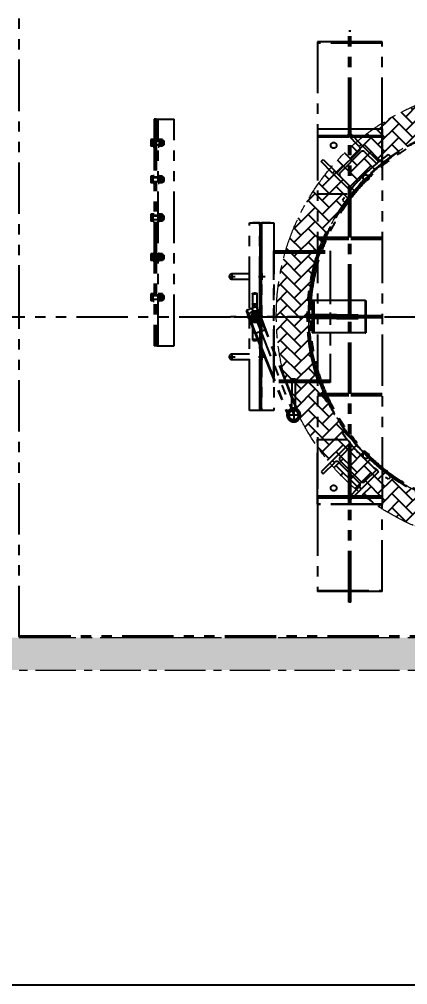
# Model space of a CAD drawing. Header units: millimetres. Extents: x -46397 to 283259, y -8690 to 23983.
# Drawn here: x -21195 to -19995, y 13404 to 16385 of the extents above; entities that cross this region are included whole.
import ezdxf

# ---------------------------------------------------------------- set-up
doc = ezdxf.new("R2010")
doc.units = ezdxf.units.MM
doc.linetypes.add('CENTER', pattern=[2, 1.25, -0.25, 0.25, -0.25])
doc.linetypes.add('PHANTOM', pattern=[63.5, 31.75, -6.35, 6.35, -6.35, 6.35, -6.35])
doc.layers.get('Defpoints').update_dxf_attribs({"lineweight": 0})
for name, color, linetype, lineweight in [('Dtext', 255, 'Continuous', 20), ('DUONGTAM', 1, 'CENTER', 0), ('PHANTOM 2', 8, 'Continuous', 0)]:
    doc.layers.add(name, color=color, linetype=linetype, lineweight=lineweight)
doc.styles.add('Chu va so', font='arial.ttf')
doc.styles.add('GHI CHÚ 1', font='isocp_IV25.ttf', dxfattribs={"width": 0.8})
doc.styles.add('TCVN', font='arial.ttf')
doc.dimstyles.new('1-30SCALE', dxfattribs={"dimtxt": 75, "dimasz": 75, "dimexe": 37.5, "dimexo": 30, "dimgap": 30, "dimtad": 1, "dimtoh": 1, "dimdec": 0, "dimdsep": 46, "dimtxsty": 'GHI CHÚ 1', "dimcen": 0.09, "dimclrd": 256, "dimclre": 256, "dimclrt": 2, "dimadec": 0, "dimazin": 0, "dimtfac": 1, "dimtdec": 0, "dimtofl": 0, "dimtmove": 0, "dimatfit": 3, "dimfxl": 1, "dimlwd": 0, "dimlwe": 0, "dimarcsym": 0})
pattern_1 = [(45, (0, 17679.127), (0, 43.10523), [91.44, -30.48]), (135, (21.553, 17700.68), (4e-15, 43.10523), [91.44, -30.48])]

# ---------------------------------------------------------------- blocks, each defined once
blk = doc.blocks.new('BO-2')
at = {"linetype": 'PHANTOM', "ltscale": 5}
blk.add_hatch(color=251, dxfattribs=at).paths.add_polyline_path([(-749.7, -292.3), (-749.7, 287.7), (-754.2, 287.7), (-754.2, -292.3)])
at = {"color": 251, "linetype": 'PHANTOM', "ltscale": 5}
for p, q in [((-1497.7, -2.3), (-1497.7, 987.7)), ((-479.5, 577.7), (-479.5, 879.4)), ((-473.5, 879.4), (-479.5, 879.4)), ((-473.5, 577.7), (-473.5, 879.4)), ((-576.5, 846.2), (-576.5, 577.7)), ((-479.5, 846.2), (-576.5, 846.2)), ((-376.5, 842.8), (-576.5, 842.8)), ((-473.5, 846.2), (-479.5, 846.2)), ((-473.5, 842.1), (-479.5, 842.1)), ((-376.5, 846.2), (-473.5, 846.2)), ((-376.5, 577.7), (-376.5, 846.2)), ((-1074.7, 607.8), (-1080.7, 607.8)), ((-1080.7, 607.8), (-1080.7, -92.3)), ((-1074.7, 607.8), (-1072.7, 607.8)), ((-1074.7, 607.8), (-1074.7, -92.3)), ((-1072.7, 607.8), (-1018.7, 607.8)), ((-1068.7, -92.3), (-1068.7, 607.8)), ((-1018.7, -92.3), (-1018.7, 607.8)), ((-576.5, 577.7), (-376.5, 577.7)), ((-576.5, 577.7), (-576.5, -582.3)), ((-576.5, 576.8), (-576.5, 376.8)), ((-376.5, 576.8), (-576.5, 576.8)), ((-479.5, 557.7), (-479.5, 577.7)), ((-473.5, 557.7), (-473.5, 577.7)), ((-376.5, 577.7), (-376.5, -582.3)), ((-376.5, 484.7), (-376.5, 576.8)), ((-1091.7, 544.7), (-1091.7, 534.3)), ((-1083.7, 544.7), (-1091.7, 544.7)), ((-1083.7, 522.3), (-1083.7, 546.3)), ((-1083.7, 546.3), (-1080.7, 546.3)), ((-1074.7, 541.3), (-1080.7, 541.3)), ((-1080.7, 540.3), (-1050.5, 540.3)), ((-1068.7, 541.3), (-1074.7, 541.3)), ((-1068.7, 546.3), (-1065.7, 546.3)), ((-1055.7, 540.3), (-1068.7, 540.3)), ((-1065.7, 546.3), (-1065.7, 522.3)), ((-1055.7, 544.7), (-1065.7, 544.7)), ((-1055.7, 544.7), (-1055.7, 534.3)), ((-1050.5, 528.3), (-1050.5, 540.3)), ((-576.5, 557.7), (-479.5, 557.7)), ((-479.5, 551.7), (-576.5, 551.7)), ((-482.9, 558.8), (-476.5, 565.2)), ((-447.5, 523.5), (-482.9, 558.8)), ((-473.5, 557.7), (-479.5, 557.7)), ((-479.5, 242), (-479.5, 551.7)), ((-476.5, 565.2), (-441.1, 529.8)), ((-473.5, 557.7), (-376.5, 557.7)), ((-376.5, 551.7), (-473.5, 551.7)), ((-473.5, 242), (-473.5, 551.7)), ((-1091.7, 534.3), (-1091.7, 524)), ((-1083.7, 534.3), (-1091.7, 534.3)), ((-1083.7, 524), (-1091.7, 524)), ((-1083.7, 522.3), (-1080.7, 522.3)), ((-1080.7, 528.3), (-1050.5, 528.3)), ((-1074.7, 527.3), (-1080.7, 527.3)), ((-1068.7, 527.3), (-1074.7, 527.3)), ((-1055.7, 528.3), (-1068.7, 528.3)), ((-1068.7, 522.3), (-1065.7, 522.3)), ((-1055.7, 534.3), (-1065.7, 534.3)), ((-1055.7, 524), (-1065.7, 524)), ((-1055.7, 534.3), (-1055.7, 524)), ((-446.6, 511.3), (-511, 446.9)), ((-441.1, 529.8), (-447.5, 523.5)), ((-447.5, 523.5), (-446.6, 522.6)), ((-388.1, 476.8), (-441.1, 529.8)), ((-564.9, 476.8), (-558.5, 483.1)), ((-558.5, 483.1), (-523.2, 447.8)), ((-506.4, 442.3), (-442, 506.7)), ((-430.7, 506.7), (-394.5, 470.4)), ((-348.9, 490.3), (-357.5, 498.9)), ((-529.5, 441.4), (-564.9, 476.8)), ((-523.2, 447.8), (-529.5, 441.4)), ((-522.3, 446.9), (-523.2, 447.8)), ((-394.5, 470.4), (-388.1, 476.8)), ((-1091.7, 432), (-1091.7, 421.6)), ((-1083.7, 432), (-1091.7, 432)), ((-1091.7, 421.6), (-1091.7, 411.3)), ((-1083.7, 421.6), (-1091.7, 421.6)), ((-1083.7, 409.6), (-1083.7, 433.6)), ((-1083.7, 433.6), (-1080.7, 433.6)), ((-1074.7, 428.6), (-1080.7, 428.6)), ((-1080.7, 427.6), (-1050.5, 427.6)), ((-1068.7, 428.6), (-1074.7, 428.6)), ((-1068.7, 433.6), (-1065.7, 433.6)), ((-1055.7, 427.6), (-1068.7, 427.6)), ((-1065.7, 433.6), (-1065.7, 409.6)), ((-1055.7, 432), (-1065.7, 432)), ((-1055.7, 421.6), (-1065.7, 421.6)), ((-1055.7, 432), (-1055.7, 421.6)), ((-1055.7, 421.6), (-1055.7, 411.3)), ((-1050.5, 415.6), (-1050.5, 427.6)), ((-529.5, 441.4), (-476.5, 388.4)), ((-470.1, 394.8), (-506.4, 431)), ((-1083.7, 411.3), (-1091.7, 411.3)), ((-1083.7, 409.6), (-1080.7, 409.6)), ((-1080.7, 415.6), (-1050.5, 415.6)), ((-1074.7, 414.6), (-1080.7, 414.6)), ((-1068.7, 414.6), (-1074.7, 414.6)), ((-1055.7, 415.6), (-1068.7, 415.6)), ((-1068.7, 409.6), (-1065.7, 409.6)), ((-1055.7, 411.3), (-1065.7, 411.3)), ((-476.5, 388.4), (-470.1, 394.8)), ((-576.5, 376.8), (-484.5, 376.8)), ((-498.9, 357.5), (-490.3, 348.9)), ((-1091.7, 313.9), (-1091.7, 303.6)), ((-1083.7, 313.9), (-1091.7, 313.9)), ((-1091.7, 303.6), (-1091.7, 293.2)), ((-1083.7, 303.6), (-1091.7, 303.6)), ((-1083.7, 291.6), (-1083.7, 315.6)), ((-1083.7, 315.6), (-1080.7, 315.6)), ((-1074.7, 310.6), (-1080.7, 310.6)), ((-1080.7, 309.6), (-1050.5, 309.6)), ((-1068.7, 310.6), (-1074.7, 310.6)), ((-1068.7, 315.6), (-1065.7, 315.6)), ((-1055.7, 309.6), (-1068.7, 309.6)), ((-1065.7, 315.6), (-1065.7, 291.6)), ((-1055.7, 313.9), (-1065.7, 313.9)), ((-1055.7, 303.6), (-1065.7, 303.6)), ((-1055.7, 313.9), (-1055.7, 303.6)), ((-1055.7, 303.6), (-1055.7, 293.2)), ((-1050.5, 297.6), (-1050.5, 309.6)), ((-1083.7, 293.2), (-1091.7, 293.2)), ((-1083.7, 291.6), (-1080.7, 291.6)), ((-1080.7, 297.6), (-1050.5, 297.6)), ((-1074.7, 296.6), (-1080.7, 296.6)), ((-1068.7, 296.6), (-1074.7, 296.6)), ((-1055.7, 297.6), (-1068.7, 297.6)), ((-1068.7, 291.6), (-1065.7, 291.6)), ((-1055.7, 293.2), (-1065.7, 293.2)), ((-786.2, -292.3), (-786.2, 287.7)), ((-786.2, 287.7), (-754.2, 287.7)), ((-754.2, 287.7), (-776.2, 287.7)), ((-754.2, 287.7), (-754.2, -292.3)), ((-754.2, -292.3), (-754.2, 287.7)), ((-754.2, 287.7), (-749.7, 287.7)), ((-721.7, 287.7), (-749.7, 287.7)), ((-749.7, -292.3), (-749.7, 287.7)), ((-749.7, 287.7), (-711.7, 287.7)), ((-749.7, 287.7), (-749.7, -292.3)), ((-711.7, 287.7), (-711.7, -292.3)), ((-479.5, 242), (-576.5, 242)), ((-549.8, 259.3), (-544.4, 256.7)), ((-549.8, 259.2), (-544.4, 256.6)), ((-376.5, 242), (-473.5, 242)), ((-479.5, 236), (-576.5, 236)), ((-479.5, 0.7), (-479.5, 236)), ((-376.5, 236), (-473.5, 236)), ((-473.5, 0.7), (-473.5, 236)), ((-1091.7, 192.1), (-1091.7, 181.7)), ((-1083.7, 192.1), (-1091.7, 192.1)), ((-1091.7, 181.7), (-1091.7, 171.4)), ((-1083.7, 181.7), (-1091.7, 181.7)), ((-1083.7, 169.7), (-1083.7, 193.7)), ((-1083.7, 193.7), (-1080.7, 193.7)), ((-1074.7, 188.7), (-1080.7, 188.7)), ((-1080.7, 187.7), (-1050.5, 187.7)), ((-1068.7, 188.7), (-1074.7, 188.7)), ((-1068.7, 193.7), (-1065.7, 193.7)), ((-1055.7, 187.7), (-1068.7, 187.7)), ((-1065.7, 193.7), (-1065.7, 169.7)), ((-1055.7, 192.1), (-1065.7, 192.1)), ((-1055.7, 181.7), (-1065.7, 181.7)), ((-1055.7, 192.1), (-1055.7, 181.7)), ((-1055.7, 181.7), (-1055.7, 171.4)), ((-1050.5, 175.7), (-1050.5, 187.7)), ((-711.7, -205.5), (-711.7, 200.9)), ((-711.7, 200.9), (-536.7, 200.9)), ((-711.7, -199.5), (-711.7, 194.9)), ((-711.7, 194.9), (-536.7, 194.9)), ((-536.7, 200.9), (-536.7, -205.5)), ((-536.7, 194.9), (-536.7, -199.5)), ((-1083.7, 171.4), (-1091.7, 171.4)), ((-1083.7, 169.7), (-1080.7, 169.7)), ((-1080.7, 175.7), (-1050.5, 175.7)), ((-1074.7, 174.7), (-1080.7, 174.7)), ((-1068.7, 174.7), (-1074.7, 174.7)), ((-1055.7, 175.7), (-1068.7, 175.7)), ((-1068.7, 169.7), (-1065.7, 169.7)), ((-1055.7, 171.4), (-1065.7, 171.4)), ((-851.7, 121.7), (-842.6, 121.7)), ((-841.9, 121.7), (-840.5, 121.7)), ((-841.2, 132.2), (-841.2, 123.1)), ((-786.2, 129.7), (-841.2, 129.7)), ((-841.2, 122.4), (-841.2, 121)), ((-841.2, 120.3), (-841.2, 111.2)), ((-839.8, 121.7), (-830.7, 121.7)), ((-758.7, 121.7), (-749.6, 121.7)), ((-748.9, 121.7), (-747.5, 121.7)), ((-748.2, 132.2), (-748.2, 123.1)), ((-748.2, 122.4), (-748.2, 121)), ((-748.2, 120.3), (-748.2, 111.2)), ((-746.8, 121.7), (-737.7, 121.7)), ((-841.2, 113.7), (-786.2, 113.7)), ((-1091.7, 67.9), (-1091.7, 57.5)), ((-1083.7, 67.9), (-1091.7, 67.9)), ((-1083.7, 45.5), (-1083.7, 69.5)), ((-1083.7, 69.5), (-1080.7, 69.5)), ((-1074.7, 64.5), (-1080.7, 64.5)), ((-1080.7, 63.5), (-1050.5, 63.5)), ((-1068.7, 64.5), (-1074.7, 64.5)), ((-1068.7, 69.5), (-1065.7, 69.5)), ((-1055.7, 63.5), (-1068.7, 63.5)), ((-1065.7, 69.5), (-1065.7, 45.5)), ((-1055.7, 67.9), (-1065.7, 67.9)), ((-1055.7, 67.9), (-1055.7, 57.5)), ((-1050.5, 51.5), (-1050.5, 63.5)), ((-777.2, 69.3), (-777.2, 36.7)), ((-763.2, 36.7), (-763.2, 69.3)), ((-1091.7, 57.5), (-1091.7, 47.2)), ((-1083.7, 57.5), (-1091.7, 57.5)), ((-1083.7, 47.2), (-1091.7, 47.2)), ((-1083.7, 45.5), (-1080.7, 45.5)), ((-1080.7, 51.5), (-1050.5, 51.5)), ((-1074.7, 50.5), (-1080.7, 50.5)), ((-1068.7, 50.5), (-1074.7, 50.5)), ((-1055.7, 51.5), (-1068.7, 51.5)), ((-1068.7, 45.5), (-1065.7, 45.5)), ((-1055.7, 57.5), (-1065.7, 57.5)), ((-1055.7, 47.2), (-1065.7, 47.2)), ((-1055.7, 57.5), (-1055.7, 47.2)), ((-777.2, 36.7), (-777.2, 23.9)), ((-763.2, 28.3), (-763.2, 36.7)), ((-593.2, 47.7), (-593.2, 3.7)), ((-491.3, 47.7), (-593.2, 47.7)), ((-587.6, 47.7), (-587.6, -52.3)), ((-429, 47.7), (-491.3, 47.7)), ((-429, 47.7), (-429, -52.3)), ((-429, 47.7), (-426.6, 47.7)), ((-426.6, 47.7), (-426.6, -52.3)), ((-763.4, 28.9), (-795.3, 17.2)), ((-769.7, -53.2), (-795.3, 17.2)), ((-767.8, -52.5), (-793.5, 17.9)), ((-776.4, 9.9), (-783.4, -2.3)), ((-780.4, -2.3), (-773.4, 9.8)), ((-779.4, 23.1), (-649.9, -306.1)), ((-776.3, 9.9), (-762.3, 9.9)), ((-773.4, 9.8), (-773.5, 9.8)), ((-770.2, 4.7), (-770.2, 4.7)), ((-738.1, -42.2), (-765.3, 28.2)), ((-748.3, -8.4), (-763.4, 28.9)), ((-762.3, 9.9), (-753.8, -2.3)), ((-518.1, 3.7), (-609.2, 3.7)), ((-609.2, 3.7), (-609.2, -8.3)), ((-593.2, 3.7), (-593.2, -8.3)), ((-580.1, 3.7), (-580.1, -8.3)), ((-579.2, -8.3), (-579.2, 3.7)), ((-479.5, 0.7), (-576.5, 0.7)), ((-539.2, -8.3), (-539.2, 3.7)), ((-518.1, 3.7), (-450.3, 3.7)), ((-376.5, 0.7), (-473.5, 0.7)), ((-450.3, 3.7), (-450.3, -8.3)), ((-3543.9, -2.3), (3548.6, -2.3)), ((-1497.7, -992.3), (-1497.7, -2.3)), ((-509.8, -2.4), (-845.5, -2.4)), ((-833.3, -2.3), (-533.1, -2.3)), ((-783.4, -2.3), (-776.4, -14.5)), ((-773.4, -14.5), (-780.4, -2.3)), ((-776.4, -14.5), (-762.4, -14.5)), ((-770.2, -9.3), (-770.2, -9.3)), ((-753.8, -2.3), (-762.3, -14.5)), ((-736.2, -41.6), (-748.3, -8.4)), ((-518.1, -8.3), (-609.2, -8.3)), ((-603.7, -2.3), (608.3, -2.3)), ((-593.2, -8.3), (-593.2, -52.3)), ((-479.5, -5.3), (-576.5, -5.3)), ((-518.1, -8.3), (-450.3, -8.3)), ((-479.5, -240.6), (-479.5, -5.3)), ((-376.5, -5.3), (-473.5, -5.3)), ((-473.5, -240.6), (-473.5, -5.3)), ((-777.2, -32.7), (-777.2, -41.4)), ((-777.2, -41.4), (-777.2, -74)), ((-769.7, -53.2), (-665.9, -311.9)), ((-767.8, -52.5), (-664, -311.2)), ((-635.8, -301), (-738.1, -42.2)), ((-633.9, -300.3), (-736.2, -41.6)), ((-491.3, -52.3), (-593.2, -52.3)), ((-429, -52.3), (-491.3, -52.3)), ((-429, -52.3), (-426.6, -52.3)), ((-763.2, -74), (-763.2, -69.5)), ((-1074.7, -92.3), (-1080.7, -92.3)), ((-1072.7, -92.3), (-1074.7, -92.3)), ((-1072.7, -92.3), (-1018.7, -92.3)), ((-841.2, -115.8), (-841.2, -124.9)), ((-786.2, -118.3), (-841.2, -118.3)), ((-748.2, -115.8), (-748.2, -124.9)), ((-851.7, -126.3), (-842.6, -126.3)), ((-841.9, -126.3), (-840.5, -126.3)), ((-841.2, -125.6), (-841.2, -127)), ((-841.2, -127.7), (-841.2, -136.8)), ((-841.2, -134.3), (-786.2, -134.3)), ((-839.8, -126.3), (-830.7, -126.3)), ((-758.7, -126.3), (-749.6, -126.3)), ((-748.9, -126.3), (-747.5, -126.3)), ((-748.2, -125.6), (-748.2, -127)), ((-748.2, -127.7), (-748.2, -136.8)), ((-746.8, -126.3), (-737.7, -126.3)), ((-536.7, -199.5), (-711.7, -199.5)), ((-536.7, -205.5), (-711.7, -205.5)), ((-653.9, -205.5), (-668.4, -205.5)), ((-643.9, -194.8), (-655.9, -194.8)), ((-655.9, -194.8), (-655.9, -244.7)), ((-643.9, -275), (-643.9, -194.8)), ((-655.9, -285), (-655.9, -244.7)), ((-479.5, -240.6), (-576.5, -240.6)), ((-479.5, -246.6), (-576.5, -246.6)), ((-549.8, -264), (-544.4, -261.4)), ((-549.8, -263.9), (-544.4, -261.4)), ((-479.5, -556.3), (-479.5, -246.6)), ((-376.5, -240.6), (-473.5, -240.6)), ((-376.5, -246.6), (-473.5, -246.6)), ((-473.5, -556.3), (-473.5, -246.6)), ((-754.2, -292.3), (-786.2, -292.3)), ((-754.2, -292.3), (-776.2, -292.3)), ((-749.7, -292.3), (-754.2, -292.3)), ((-721.7, -292.3), (-749.7, -292.3)), ((-711.7, -292.3), (-749.7, -292.3)), ((-643.9, -285), (-655.9, -285)), ((-649.9, -285), (-649.9, -327.2)), ((-643.9, -275), (-643.9, -285)), ((-628.8, -306.1), (-671, -306.1)), ((-498.9, -362.1), (-490.3, -353.5)), ((-576.5, -381.5), (-484.5, -381.5)), ((-576.5, -581.5), (-576.5, -381.5)), ((-529.5, -446.1), (-476.5, -393.1)), ((-470.1, -399.4), (-506.4, -435.7)), ((-476.5, -393.1), (-470.1, -399.4)), ((-529.5, -446.1), (-564.9, -481.5)), ((-523.2, -452.5), (-529.5, -446.1)), ((-506.4, -447), (-442, -511.3)), ((-558.5, -487.8), (-523.2, -452.5)), ((-522.3, -451.6), (-523.2, -452.5)), ((-446.6, -515.9), (-511, -451.6)), ((-430.7, -511.3), (-394.5, -475.1)), ((-394.5, -475.1), (-388.1, -481.5)), ((-564.9, -481.5), (-558.5, -487.8)), ((-388.1, -481.5), (-441.1, -534.5)), ((-376.5, -489.3), (-376.5, -581.5)), ((-348.9, -495), (-357.5, -503.6)), ((-447.5, -528.1), (-482.9, -563.5)), ((-476.5, -569.8), (-441.1, -534.5)), ((-447.5, -528.1), (-446.6, -527.2)), ((-441.1, -534.5), (-447.5, -528.1)), ((-479.5, -556.3), (-576.5, -556.3)), ((-479.5, -562.3), (-576.5, -562.3)), ((-482.9, -563.5), (-476.5, -569.8)), ((-473.5, -562.3), (-479.5, -562.3)), ((-479.5, -582.3), (-479.5, -562.3)), ((-376.5, -556.3), (-473.5, -556.3)), ((-376.5, -562.3), (-473.5, -562.3)), ((-473.5, -582.3), (-473.5, -562.3)), ((-376.5, -581.5), (-576.5, -581.5)), ((-376.5, -582.3), (-576.5, -582.3)), ((-576.5, -582.3), (-576.5, -850.8)), ((-479.5, -884.1), (-479.5, -582.3)), ((-473.5, -884.1), (-473.5, -582.3)), ((-376.5, -850.8), (-376.5, -582.3)), ((-576.5, -847.4), (-376.5, -847.4)), ((-479.5, -850.8), (-576.5, -850.8)), ((-473.5, -846.7), (-479.5, -846.7)), ((-473.5, -850.8), (-479.5, -850.8)), ((-376.5, -850.8), (-473.5, -850.8)), ((-473.5, -884.1), (-479.5, -884.1)), ((-1497.7, -987.3), (2.3, -987.3)), ((-1497.7, -992.3), (2.3, -992.3))]:
    blk.add_line(p, q, dxfattribs=at)
for centre, radius in [((2.3, -2.3), 606), ((2.3, -2.3), 605), ((2.3, -2.3), 600), ((2.3, -2.3), 600), ((-526.5, 526.8), 9), ((-526.5, 526.8), 9), ((-526.5, 526.8), 9), ((-426.5, 426.8), 9), ((-426.5, 426.8), 9), ((-770.1, -2.3), 18.4), ((-649.9, -306.1), 15), ((-426.5, -431.5), 9), ((-526.5, -531.5), 9), ((-526.5, -531.5), 9)]:
    blk.add_circle(centre, radius, dxfattribs=at)
for centre, radius, start, end in [((-452.3, 516.9), 8, 315, 45), ((-436.4, 501), 8, 45, 135), ((2.3, -2.3), 617, 125.6727, 144.3273), ((2.3, -2.3), 605, 125.486, 144.514), ((-516.6, 452.6), 8, 225, 315), ((-500.7, 436.7), 8, 135, 225), ((2.3, -2.3), 611, 154.6504, 205.3496), ((2.3, -2.4), 611, 154.6504, 205.3496), ((2.3, -2.3), 605, 154.6504, 205.3496), ((2.3, -2.4), 605, 154.6504, 205.3496), ((-841.2, 121.7), 8, 90, 270), ((-785.2, -2.3), 7, 134.0751, 265.9249), ((-753.7, -2.3), 7, 314.5913, 55.1501), ((-841.2, -126.3), 8, 90, 270), ((-649.9, -306.1), 21.1, 56.3233, 165.5008), ((-649.9, -306.1), 17.5, 34.2541, 185.7459), ((-649.9, -306.1), 17, 20, 290), ((-649.9, -306.1), 17, 20, 200), ((-649.9, -306.1), 15, 20, 200), ((-649.9, -306.1), 21.1, 270, 57.9316), ((-649.9, -306.1), 17.5, 270, 34.2541), ((-649.9, -306.1), 21.1, 165.5008, 270), ((-649.9, -306.1), 17.5, 185.7459, 270), ((-649.9, -306.1), 17, 200, 20), ((-649.9, -306.1), 15, 200, 20), ((-649.9, -306.1), 17, 290, 19.996), ((2.3, -2.3), 605, 215.486, 234.514), ((2.3, -2.3), 617, 215.6727, 234.3273), ((-500.7, -441.3), 8, 135, 225), ((-516.6, -457.2), 8, 45, 135), ((-452.3, -521.6), 8, 315, 45), ((-436.4, -505.7), 8, 225, 315)]:
    blk.add_arc(centre, radius, start, end, dxfattribs=at)
at = {"color": 251, "linetype": 'PHANTOM', "ltscale": 5, "extrusion": (0, 0, -1)}
for centre, major_axis, ratio, start_param, end_param in [((-770.2, 69.3), (-7, 0), 0.235294, 0, 3.141593), ((-770.2, 69.3), (-7, 0), 0.235294, -1.570796, 0), ((-770.2, 69.3), (7, 0), 0.235294, 0, 1.570796), ((-770.2, 36.7), (-7, 0), 0.128145, 0, 3.141593), ((-770.2, 36.7), (-7, 0), 0.128145, -1.570796, 0), ((-770.2, 24), (-7, 0), 0.974819, 0, 2.445001), ((-770.2, 36.7), (7, 0), 0.128145, 0, 1.570796), ((-770.2, -2.3), (0, 7), 1, -4.712389, 1.570796)]:
    blk.add_ellipse(centre, major_axis=major_axis, ratio=ratio, start_param=start_param, end_param=end_param, dxfattribs=at)
at = {"color": 251, "linetype": 'PHANTOM', "ltscale": 5}
for centre, major_axis, ratio, start_param, end_param in [((-770.2, -41.4), (-7, 0), 0.128145, -0.944828, 0), ((-770.2, -41.4), (-7, 0), 0.128145, 0, 1.038042), ((-752.2, -47.4), (17.5, 5.8), 0.000443, 3.141593, 4.712389), ((-752.2, -47.4), (16, 5.8), 0.00048, -1.570796, 0), ((-770.2, -74), (-7, 0), 0.235294, -1.570796, 0), ((-770.2, -74), (-7, 0), 0.235294, 0, 3.141593), ((-770.2, -74), (7, 0), 0.235294, 0, 1.570796)]:
    blk.add_ellipse(centre, major_axis=major_axis, ratio=ratio, start_param=start_param, end_param=end_param, dxfattribs=at)
for points, knots in [([(-762.6, 0.4), (-762.4, -0.1), (-762.3, -0.6), (-762.1, -1.6), (-762.1, -2.1), (-762.2, -3.2), (-762.2, -3.7), (-762.5, -4.8), (-762.7, -5.2), (-763.1, -6.1), (-763.3, -6.6), (-764, -7.4), (-764.3, -7.8), (-765.1, -8.6), (-765.5, -8.9), (-766.4, -9.4), (-766.9, -9.7), (-767.9, -10), (-768.4, -10.1), (-769.4, -10.3), (-770, -10.3), (-771, -10.3), (-771.6, -10.2), (-772.6, -9.9), (-773.1, -9.8), (-774, -9.3), (-774.4, -9.1), (-775.2, -8.5), (-775.6, -8.1), (-776.4, -7.3), (-776.7, -6.9), (-777.2, -6), (-777.5, -5.5), (-777.8, -4.6), (-778, -4.1), (-778.1, -3), (-778.1, -2.5), (-778.1, -1.4), (-778, -0.9), (-777.8, 0.1), (-777.6, 0.6), (-777.2, 1.5), (-776.9, 2), (-776.3, 2.8), (-775.9, 3.2), (-775.2, 3.9), (-774.7, 4.3), (-773.8, 4.8), (-773.3, 5), (-772.4, 5.4), (-771.9, 5.5), (-770.8, 5.7), (-770.3, 5.7), (-769.2, 5.7), (-768.7, 5.6), (-767.7, 5.3), (-767.2, 5.2), (-766.3, 4.7), (-765.8, 4.5), (-765, 3.9), (-764.6, 3.5), (-763.9, 2.7), (-763.6, 2.3), (-763, 1.4), (-762.8, 0.9), (-762.6, 0.4)], [0, 0, 0, 0, 1.535168, 1.535168, 3.070336, 3.070336, 4.605504, 4.605504, 6.140672, 6.140672, 7.672662, 7.672662, 9.204651, 9.204651, 10.736641, 10.736641, 12.26863, 12.26863, 13.80062, 13.80062, 15.332609, 15.332609, 16.864598, 16.864598, 18.396588, 18.396588, 19.931756, 19.931756, 21.466924, 21.466924, 23.002092, 23.002092, 24.53726, 24.53726, 26.072427, 26.072427, 27.607593, 27.607593, 29.142759, 29.142759, 30.677925, 30.677925, 32.209911, 32.209911, 33.741896, 33.741896, 35.273881, 35.273881, 36.805867, 36.805867, 38.337852, 38.337852, 39.869837, 39.869837, 41.401822, 41.401822, 42.933808, 42.933808, 44.468974, 44.468974, 46.00414, 46.00414, 47.539307, 47.539307, 49.074473, 49.074473, 49.074473, 49.074473]), ([(-770.2, 4.7), (-770.2, 4.7), (-770.2, 4.7), (-771.1, 4.7), (-772, 4.5), (-773.5, 3.9), (-774.3, 3.4), (-775.5, 2.3), (-776.1, 1.6), (-776.8, 0.2), (-777, -0.5), (-777.2, -1.4), (-777.2, -1.7), (-777.2, -2.2), (-777.2, -2.4), (-777.2, -3), (-777.2, -3.2), (-777, -4.3), (-776.7, -5), (-775.9, -6.5), (-775.3, -7.2), (-774.1, -8.2), (-773.4, -8.6), (-772, -9.2), (-771.1, -9.3), (-770.2, -9.3), (-770.2, -9.3), (-770.2, -9.3)], [-0.054975, -0.054975, -0.054975, -0.054975, 0, 0, 2.554471, 2.554471, 5.077984, 5.077984, 7.725002, 7.725002, 9.779262, 9.779262, 10.631761, 10.631761, 11.308933, 11.308933, 12.17025, 12.17025, 14.458294, 14.458294, 17.184717, 17.184717, 19.377883, 19.377883, 21.950056, 21.950056, 22.005031, 22.005031, 22.005031, 22.005031])]:
    blk.add_open_spline(points, degree=3, knots=knots, dxfattribs=at)
blk = doc.blocks.new('*D1637')
at = {"layer": 'Defpoints', "color": 0, "transparency": 16777216}
for p in [(-16049, 16993.3), (-23341.4, 15466.6), (-16049, 15466.6)]:
    blk.add_point(p, dxfattribs=at)
at = {"layer": 'PHANTOM 2', "linetype": 'Continuous', "lineweight": 0, "transparency": 16777216}
for p, q in [((-23341.4, 15496.6), (-23341.4, 17023.3)), ((-16049, 15496.6), (-16049, 17023.3)), ((-23251.4, 16993.3), (-16139, 16993.3))]:
    blk.add_line(p, q, dxfattribs=at)
at = {"layer": 'PHANTOM 2', "transparency": 16777216}
for points in [[(-23251.4, 17008.3), (-23251.4, 16978.3), (-23341.4, 16993.3)], [(-16139, 17008.3), (-16139, 16978.3), (-16049, 16993.3)]]:
    blk.add_solid(points, dxfattribs=at)
at = {"layer": 'PHANTOM 2', "color": 2, "transparency": 16777216, "insert": (-19695.2, 17072.8), "char_height": 95, "attachment_point": 5, "style": 'GHI CHÚ 1'}
blk.add_mtext('7292', dxfattribs=at)
blk = doc.blocks.new('*D1636')
at = {"layer": 'Defpoints', "color": 0, "transparency": 16777216}
for p in [(-19120.2, 15878.6, -1.5), (-20270.2, 15059.4, -1.5)]:
    blk.add_point(p, dxfattribs=at)
at = {"layer": 'PHANTOM 2', "linetype": 'Continuous', "lineweight": 0, "transparency": 16777216}
for p, q in [((-18973.6, 15983), (-19046.9, 15930.8)), ((-18682.7, 15983), (-18973.6, 15983))]:
    blk.add_line(p, q, dxfattribs=at)
at = {"layer": 'PHANTOM 2', "lineweight": 0, "transparency": 16777216}
for p, q in [((-19695.3, 15469), (-19695.1, 15469)), ((-19695.2, 15468.9), (-19695.2, 15469.1))]:
    blk.add_line(p, q, dxfattribs=at)
at = {"layer": 'PHANTOM 2', "transparency": 16777216}
blk.add_solid([(-19055.6, 15943), (-19038.2, 15918.6), (-19120.2, 15878.6)], dxfattribs=at)
at = {"layer": 'PHANTOM 2', "color": 2, "transparency": 16777216, "insert": (-18813.1, 16062.4), "char_height": 95, "attachment_point": 5, "style": 'GHI CHÚ 1'}
blk.add_mtext('∅1412', dxfattribs=at)
blk = doc.blocks.new('*U1840')
at = {"lineweight": 25}
for points in [[(0, 0), (16755.9, 0), (16755.9, 10976), (0, 10976)], [(0, 0), (12669.1, 0), (12669.1, 10976), (0, 10976)]]:
    blk.add_lwpolyline(points, close=True, dxfattribs=at)
at = {"layer": 'Dtext', "ltscale": 0.1}
for tag, p, height, style in [('FOR_APPROVAL3', (13506.9, 4117.5, -0.7), 87.6, 'TCVN'), ('REV_3', (12777, 4122.6), 73, 'TCVN'), ('REV_2', (12777, 3850.1), 73, 'TCVN'), ('FOR_APPROVAL2', (13506.9, 3845, -0.7), 87.6, 'TCVN'), ('REV_1', (12777, 3577.7), 73, 'TCVN'), ('FOR_APPROVAL1', (13506.9, 3572.6, -0.6), 87.6, 'TCVN'), ('NGUOI_VE', (14284.4, 3301.3, -0.6), 87.6, 'TCVN'), ('NGUOI_KIEM_2', (15058.3, 3301.3, -0.7), 87.6, 'TCVN'), ('NGUOI_DUYET', (15993.1, 3301.3, -0.7), 87.6, 'TCVN'), ('REV_0', (12777, 3305.2), 73, 'TCVN'), ('1.1_A4', (16040, 166.2, -0.7), 87.6, 'Chu va so'), ('A4_A4', (16331.4, 166.2, -0.7), 87.6, 'Chu va so'), ('REV.', (16571.4, 166.2, -0.7), 87.6, 'Chu va so')]:
    blk.add_attdef(tag, p, '', height=height, dxfattribs=dict(at, style=style))
for tag, p, height, style, width in [('NGAY_REV03', (12962, 4117.5, -0.7), 75.9, 'TCVN', 0.95), ('NGAY_REV02', (12962, 3845, -0.7), 75.9, 'TCVN', 0.95), ('NGAY_REV01', (12962, 3572.6, -0.7), 75.9, 'TCVN', 0.95), ('NGAY_REV0', (12962, 3300.1, -0.7), 75.9, 'TCVN', 0.95), ('DWD.NO', (12955.2, 71, -0.7), 116.8, 'Chu va so', 0.85)]:
    blk.add_attdef(tag, p, '', height=height, dxfattribs=dict(at, style=style, width=width))
at = {"layer": 'Dtext', "lineweight": 25, "ltscale": 0.1, "style": 'Chu va so'}
for tag, p, height in [('PROJECT_CODE', (13799.1, 1372), 175.1), ('TITLE1', (13040.6, 1046.3, -0.7), 116.8), ('TITLE2', (13040.6, 771.7, -0.7), 116.8), ('TITLE3', (13040.6, 499.3, -0.7), 116.8)]:
    blk.add_attdef(tag, p, '', height=height, dxfattribs=at)

msp = doc.modelspace()

# ---------------------------------------------------------------- hatches: boundary and pattern name
h = msp.add_hatch()
h.set_pattern_fill('AR-HBONE', color=1, scale=0.3)
h.set_pattern_definition(pattern_1)
edge = h.paths.add_edge_path()
edge.add_arc((-16645.19, 14816.55), 440.9, 270, 333.12441)
edge.add_arc((-17927.96, 15466.65), 1879, 333.12441, 386.87559)
edge.add_arc((-16645.19, 16116.75), 440.9, 26.87559, 90)
edge.add_line((-16645.19, 16557.65), (-22745.19, 16557.65))
edge.add_arc((-22745.19, 16116.75), 440.9, 90, 153.12441)
edge.add_arc((-21462.42, 15466.65), 1879, 153.12441, 206.87559)
edge.add_arc((-22745.19, 14816.55), 440.9, 206.87559, 270)
edge.add_line((-22745.19, 14375.65), (-18542.96, 14375.65))
edge.add_line((-18542.96, 14375.65), (-16645.19, 14375.65))
edge = h.paths.add_edge_path(flags=16)
edge.add_arc((-21462.42, 15466.65), 1779, 153.12441, 206.87559, ccw=False)
edge.add_arc((-22745.19, 16116.75), 340.9, 90, 153.12441, ccw=False)
edge.add_line((-22745.19, 16457.65), (-16645.19, 16457.65))
edge.add_arc((-16645.19, 16116.75), 340.9, 26.87559, 90, ccw=False)
edge.add_arc((-17927.96, 15466.65), 1779, -26.87559, 26.87559, ccw=False)
edge.add_arc((-16645.19, 14816.55), 340.9, 270, 333.12441, ccw=False)
edge.add_line((-16645.19, 14475.65), (-22745.19, 14475.65))
edge.add_arc((-22745.19, 14816.55), 340.9, 206.87559, 270, ccw=False)
h = msp.add_hatch()
h.set_pattern_fill('AR-HBONE', color=1, scale=0.3)
h.set_pattern_definition(pattern_1)
edge = h.paths.add_edge_path()
edge.add_arc((-19695.19, 15468.98), 706, 191.45916, 462.11803)
edge.add_arc((-19695.19, 15468.98), 706, 102.11803, 191.45916)
edge = h.paths.add_edge_path(flags=16)
edge.add_arc((-19695.19, 15468.98), 606, -257.88197, 11.45916, ccw=False)
edge.add_arc((-19695.19, 15468.98), 606, 11.45916, 102.11803, ccw=False)

# ---------------------------------------------------------------- linework, layer by layer
at = {"layer": 'DUONGTAM', "color": 5, "lineweight": 0, "ltscale": 100}
for points in [[(-16251.91, 16316.06, 0.2826153), (-16645.19, 16557.65), (-22745.19, 16557.65, 0.2826153), (-23138.47, 16316.06, 0.2389308), (-23138.47, 14617.24, 0.2826153), (-22745.19, 14375.65), (-16645.19, 14375.65, 0.2826153), (-16251.91, 14617.24, 0.2389308)], [(-16341.11, 16270.85, 0.2826153), (-16645.19, 16457.65), (-22745.19, 16457.65, 0.2826153), (-23049.27, 16270.85, 0.2389308), (-23049.27, 14662.44, 0.2826153), (-22745.19, 14475.65), (-16645.19, 14475.65, 0.2826153), (-16341.11, 14662.44, 0.2389308)]]:
    msp.add_lwpolyline(points, format="xyb", close=True, dxfattribs=at)
for radius in [706, 606]:
    msp.add_circle((-19695.19, 15468.98, -1.5), radius, dxfattribs=at)

# ---------------------------------------------------------------- block references
msp.add_blockref('BO-2', (-19697.53, 15468.98, -1.5))

# ---------------------------------------------------------------- dimensions: what is measured, and where the dimension line sits
at = {"layer": 'PHANTOM 2'}
dim = msp.add_linear_dim(base=(-16048.96, 16993.3), p1=(-23341.42, 15466.65), p2=(-16048.96, 15466.65), dimstyle='1-30SCALE', override={"dimtxt": 95, "dimasz": 90, "dimexe": 30, "dimtmove": 1}, dxfattribs=at)
dim.commit()
dim.dimension.update_dxf_attribs({"geometry": '*D1637', "text_midpoint": (-19695.19, 17072.84)})
dim = msp.add_diameter_dim_2p(p1=(-20270.22, 15059.37, -1.5), p2=(-19120.17, 15878.6, -1.5), dimstyle='1-30SCALE', override={"dimtxt": 95, "dimasz": 90, "dimexe": 30, "dimtmove": 1}, dxfattribs=at)
dim.commit()
dim.dimension.update_dxf_attribs({"geometry": '*D1636', "text_midpoint": (-18813.12, 16062.39)})

# ---------------------------------------------------------------- next in the draw order: block references
at = {"xscale": 0.9084576280678549, "yscale": 0.9084576280678549, "zscale": 0.9084576280678549}
msp.add_blockref('*U1840', (-24011.18, 13403.99), dxfattribs=at)

doc.saveas('drawing.dxf')
